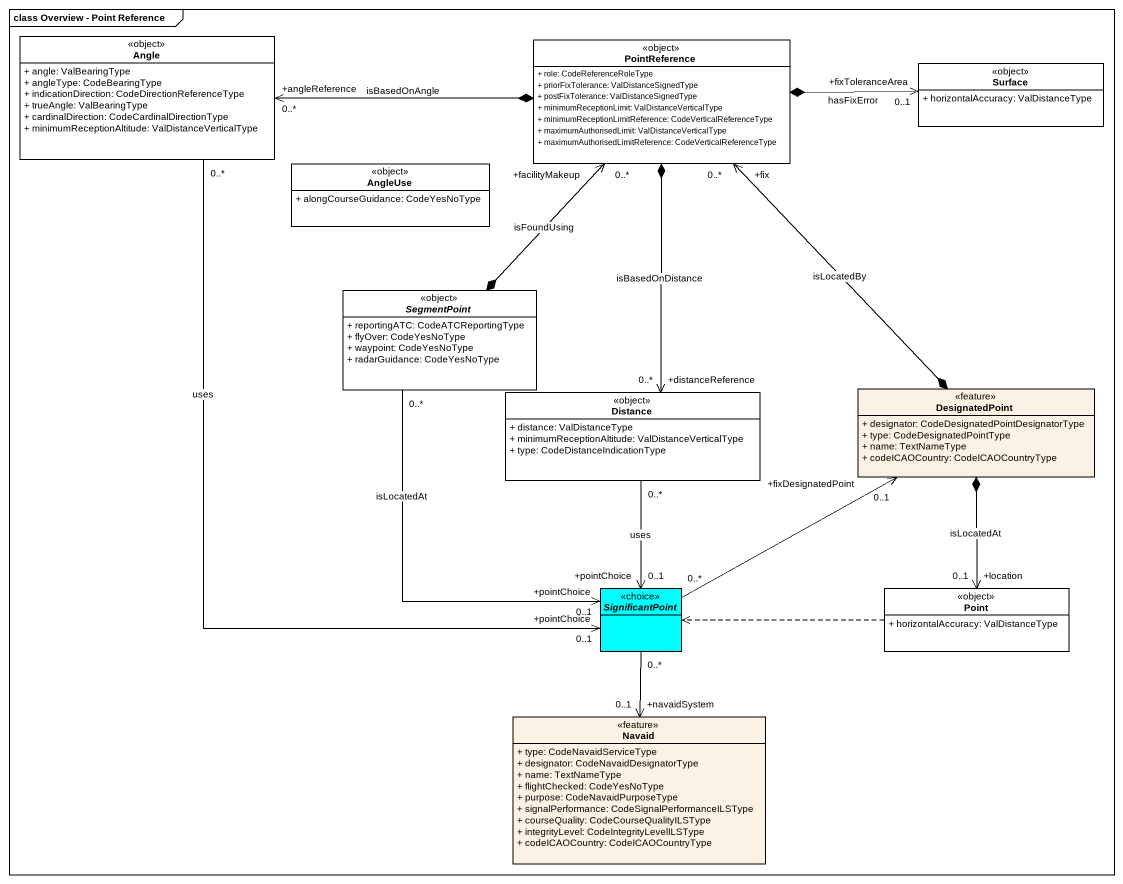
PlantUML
@startuml
mainframe class Overview - Point Reference
hide circle
hide empty members
skinparam classAttributeIconSize 0
class Angle <<object>> #FFFFFF {
  + angle: ValBearingType
  + angleType: CodeBearingType
  + indicationDirection: CodeDirectionReferenceType
  + trueAngle: ValBearingType
  + cardinalDirection: CodeCardinalDirectionType
  + minimumReceptionAltitude: ValDistanceVerticalType
}
class PointReference <<object>> #FFFFFF {
  + role: CodeReferenceRoleType
  + priorFixTolerance: ValDistanceSignedType
  + postFixTolerance: ValDistanceSignedType
  + minimumReceptionLimit: ValDistanceVerticalType
  + minimumReceptionLimitReference: CodeVerticalReferenceType
  + maximumAuthorisedLimit: ValDistanceVerticalType
  + maximumAuthorisedLimitReference: CodeVerticalReferenceType
}
class Surface <<object>> #FFFFFF {
  + horizontalAccuracy: ValDistanceType
}
class AngleUse <<object>> #FFFFFF {
  + alongCourseGuidance: CodeYesNoType
}
abstract class SegmentPoint <<object>> #FFFFFF {
  + reportingATC: CodeATCReportingType
  + flyOver: CodeYesNoType
  + waypoint: CodeYesNoType
  + radarGuidance: CodeYesNoType
}
class Distance <<object>> #FFFFFF {
  + distance: ValDistanceType
  + minimumReceptionAltitude: ValDistanceVerticalType
  + type: CodeDistanceIndicationType
}
class DesignatedPoint <<feature>> {
  + designator: CodeDesignatedPointDesignatorType
  + type: CodeDesignatedPointType
  + name: TextNameType
  + codeICAOCountry: CodeICAOCountryType
}
abstract class SignificantPoint <<choice>> #00FFFF
class Point <<object>> #FFFFFF {
  + horizontalAccuracy: ValDistanceType
}
class Navaid <<feature>> {
  + type: CodeNavaidServiceType
  + designator: CodeNavaidDesignatorType
  + name: TextNameType
  + flightChecked: CodeYesNoType
  + purpose: CodeNavaidPurposeType
  + signalPerformance: CodeSignalPerformanceILSType
  + courseQuality: CodeCourseQualityILSType
  + integrityLevel: CodeIntegrityLevelILSType
  + codeICAOCountry: CodeICAOCountryType
}
Angle "0..*" --> "+pointChoice\n0..1" SignificantPoint : uses
PointReference *-left-> "+angleReference\n0..*" Angle : isBasedOnAngle
PointReference *-right-> "+fixToleranceArea\n0..1" Surface : hasFixError
PointReference *--> "+distanceReference\n0..*" Distance : isBasedOnDistance
SegmentPoint *-up-> "+facilityMakeup\n0..*" PointReference : isFoundUsing
SegmentPoint "0..*" --> "+pointChoice\n0..1" SignificantPoint : isLocatedAt
Distance "0..*" --> "+pointChoice\n0..1" SignificantPoint : uses
DesignatedPoint *-up-> "+fix\n0..*" PointReference : isLocatedBy
DesignatedPoint *--> "+location\n0..1" Point : isLocatedAt
SignificantPoint "0..*" -right-> "+fixDesignatedPoint\n0..1" DesignatedPoint
SignificantPoint "0..*" --> "+navaidSystem\n0..1" Navaid
Point .left.> SignificantPoint
@enduml
